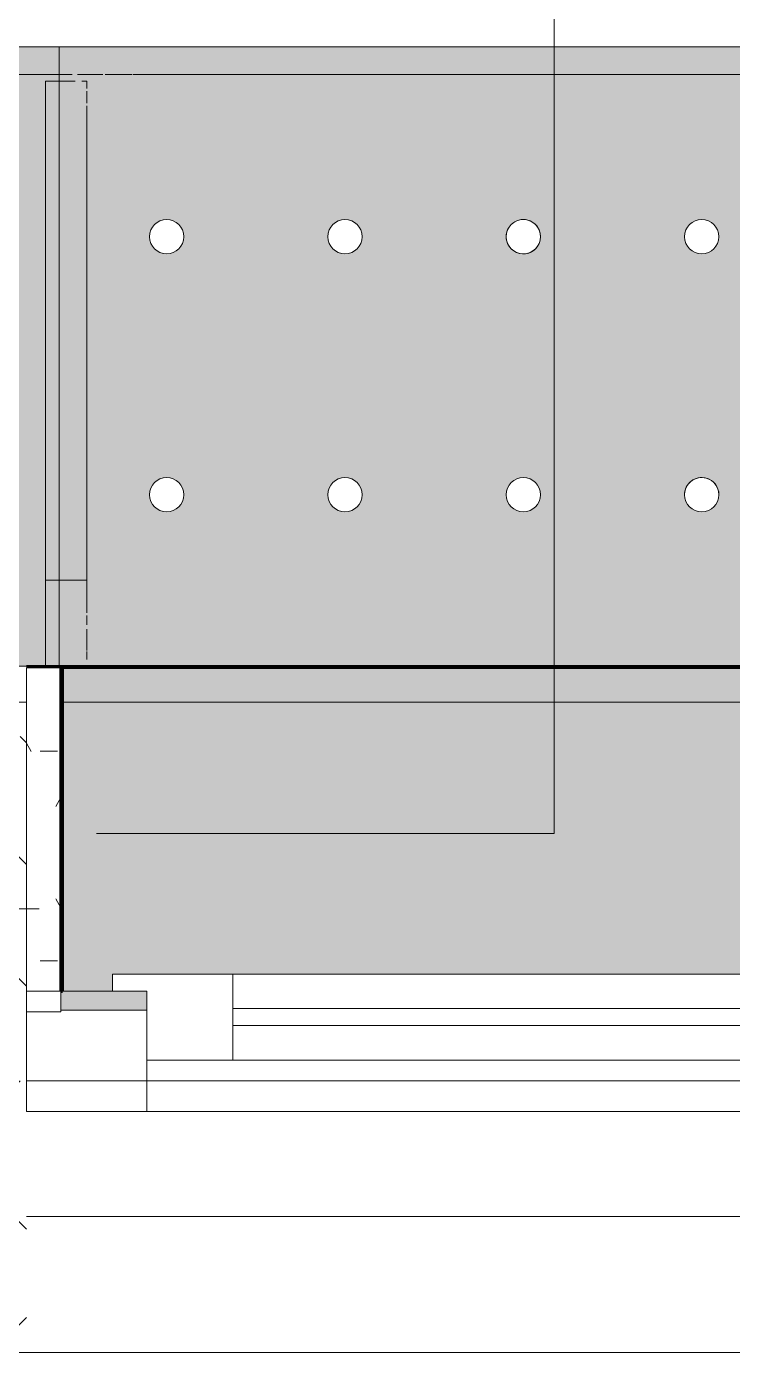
# Model space of a CAD drawing. Header units: millimetres. Extents: x 35144 to 233944, y -8553 to 29000.
# Drawn here: x 44310 to 44721, y -258 to 513 of the extents above; entities that cross this region are included whole.
import ezdxf

# ---------------------------------------------------------------- set-up
doc = ezdxf.new("R2010")
doc.units = ezdxf.units.MM
doc.linetypes.add('Осевая', pattern=[3175, 635, -476.25, 1587.5, -476.25])
for name, color, linetype, lineweight in [('A-GLAZ', 7, 'Continuous', 9), ('A-GLAZ-1', 7, 'Continuous', 13), ('A-WALL', 7, 'Continuous', 9), ('A-WALL-IDEN', 7, 'Continuous', 9), ('I-WALL', 7, 'Continuous', 9), ('Оси-2', 7, 'Осевая', 9)]:
    doc.layers.add(name, color=color, linetype=linetype, lineweight=lineweight)
for name, color, linetype, lineweight, true_color in [('A-WALL-1', 7, 'Continuous', 9, 0xc0c0c0), ('I-WALL-13', 7, 'Continuous', 53, 0xeaa7bf), ('I-WALL-14', 7, 'Continuous', 53, 0xe0bbbf), ('I-WALL-28', 7, 'Continuous', 80, 0xffd2ff), ('I-WALL-6', 7, 'Continuous', 9, 0xc0c0c0), ('I-WALL-7', 7, 'Continuous', 9, 0xcbc7bf), ('S-WALL-ANLY', 7, 'Continuous', 13, 0x008040), ('Знаки-1', 9, 'Continuous', 9, 0x808080), ('Знаки-2', 7, 'Continuous', 9, 0xc1bbaf), ('Знаки-4', 7, 'Continuous', 9, 0xaba79f), ('Знаки-5', 7, 'Continuous', 9, 0xd5cdbe), ('Знаки-6', 7, 'Continuous', 9, 0xd1cabb), ('Знаки-7', 7, 'Continuous', 9, 0xccc5b7), ('Знаки-8', 7, 'Continuous', 9, 0xd4ccbd)]:
    doc.layers.add(name, color=color, linetype=linetype, lineweight=lineweight, true_color=true_color)
doc.layers.add('Знаки-3', color=7, linetype='Continuous', lineweight=9, transparency=0.5)

# ---------------------------------------------------------------- blocks, each defined once
blk = doc.blocks.new('120_Окно_СКБ_2Ст - 120_Окно_СКБ_2Ст 3100х2500 _мал_створка слева_-V23-План отделки стен 1 этажа в осях 17-23')
at = {"layer": 'A-GLAZ'}
for p, q in [((1550, -57), (-1550, -57)), ((770, -107), (1430, -107)), ((1430, -117), (770, -117)), ((1500, -127), (1530, -127))]:
    blk.add_line(p, q, dxfattribs=at)
at = {"layer": 'A-GLAZ-1'}
for p, q in [((1480, -127), (1480, -57)), ((1480, -57), (1550, -57)), ((1550, -57), (1550, -127)), ((1480, -87), (720, -87)), ((1430, -137), (1430, -87)), ((1480, -127), (1480, -87)), ((1550, -127), (1480, -127)), ((1500, -127), (1480, -127)), ((1500, -137), (1500, -127)), ((700, -137), (1500, -137)), ((1500, -137), (700, -137))]:
    blk.add_line(p, q, dxfattribs=at)
blk = doc.blocks.new('Зашивка радиатора_ с перфорацией М6 - Зашивка радиатора_ с перфорацией М6-30947167-План отделки стен 1 этажа в осях 17-23')
at = {"layer": 'Знаки-3'}
for points in [[(1829, 380), (1809, 380), (1809, 369), (1829, 369), (1829, 359), (-341, 359), (-341, 369), (-321, 369), (-321, 380), (-370, 380), (-370, 180), (2689, 181), (2689, 380), (2639, 380), (2639, 369), (2659, 369), (2659, 359), (1859, 359), (1859, 369), (1879, 369), (1879, 380), (1859, 380)], [(2682.15, -163.94), (-370, -163.94), (-370, -179.94), (2690, -179.94), (2690, -163.94), (2682.38, -163.94)], [(2360, -163.94), (2340, -163.94), (2340.68, -179.94), (2380, -179.94), (2379.32, -163.94), (2365.18, -163.94)], [(2340, -163.94), (2340.68, -179.94), (2380, -179.94), (2379.32, -163.94), (2340.68, -163.94)], [(2367.07, -163.94), (2350, -163.94), (2350.34, -179.94), (2370, -179.94), (2369.66, -163.94), (2368.66, -163.94)], [(2367.07, -163.94), (2350, -163.94), (2350.34, -179.94), (2370, -179.94), (2369.66, -163.94), (2368.66, -163.94)], [(2467.07, -163.94), (2440, -163.94), (2440.68, -179.94), (2480, -179.94), (2479.32, -163.94), (2468.66, -163.94)], [(2465, -163.94), (2440, -163.94), (2440.68, -179.94), (2480, -179.94), (2479.32, -163.94), (2465.18, -163.94)], [(2460, -163.94), (2450, -164.05), (2450.34, -179.94), (2470, -179.94), (2469.66, -163.94), (2462.59, -163.94)], [(2460, -163.94), (2450, -164.05), (2450.34, -179.94), (2470, -179.94), (2469.66, -163.94), (2462.59, -163.94)], [(2579.32, -163.94), (2540, -164.84), (2540.68, -179.94), (2580, -179.94), (2580, -163.94)], [(2570, -163.94), (2540, -164.84), (2540.68, -179.94), (2580, -179.94), (2579.32, -163.94), (2574.14, -163.94)], [(2569.66, -163.94), (2550, -164.2), (2550.34, -179.94), (2570, -179.94), (2570, -163.94)], [(2551.34, -163.94), (2550, -164.2), (2550.34, -179.94), (2570, -179.94), (2569.66, -163.94), (2552.93, -163.94)]]:
    blk.add_hatch(color=256, dxfattribs=at).paths.add_polyline_path(points)
h = blk.add_hatch(color=256, dxfattribs=at)
h.paths.add_polyline_path([(2248.99, 180), (-370, 180), (-370, -179.94), (2690, -179.94), (2690, 180), (2434.53, 180)])
h.paths.add_polyline_path([(2005, 90.35), (2010, 89.02), (2013.66, 85.35), (2015, 80.35), (2013.66, 75.35), (2010, 71.69), (2005, 70.35), (2000, 71.69), (1996.34, 75.35), (1995, 80.35), (1996.34, 85.35), (2000, 89.02), (2002.41, 90.01)])
h.paths.add_polyline_path([(1797.5, 90.35), (1802.5, 89.02), (1806.16, 85.35), (1807.5, 80.35), (1806.16, 75.35), (1802.5, 71.69), (1797.5, 70.35), (1792.5, 71.69), (1788.84, 75.35), (1787.5, 80.35), (1788.84, 85.35), (1792.5, 89.02), (1794.91, 90.01)])
h.paths.add_polyline_path([(2627.5, 90.35), (2632.5, 89.02), (2636.16, 85.35), (2637.5, 80.35), (2636.16, 75.35), (2632.5, 71.69), (2627.5, 70.35), (2622.5, 71.69), (2618.84, 75.35), (2617.5, 80.35), (2618.84, 85.35), (2622.5, 89.02), (2624.91, 90.01)])
h.paths.add_polyline_path([(2316.25, 90.35), (2321.25, 89.02), (2324.91, 85.35), (2326.25, 80.35), (2324.91, 75.35), (2321.25, 71.69), (2316.25, 70.35), (2311.25, 71.69), (2307.59, 75.35), (2306.25, 80.35), (2307.59, 85.35), (2311.25, 89.02), (2313.66, 90.01)])
h.paths.add_polyline_path([(1486.25, 90.35), (1491.25, 89.02), (1494.91, 85.35), (1496.25, 80.35), (1494.91, 75.35), (1491.25, 71.69), (1486.25, 70.35), (1481.25, 71.69), (1477.59, 75.35), (1476.25, 80.35), (1477.59, 85.35), (1481.25, 89.02), (1483.66, 90.01)])
h.paths.add_polyline_path([(2523.75, 90.35), (2528.75, 89.02), (2532.41, 85.35), (2533.75, 80.35), (2532.41, 75.35), (2528.75, 71.69), (2523.75, 70.35), (2518.75, 71.69), (2515.09, 75.35), (2513.75, 80.35), (2515.09, 85.35), (2518.75, 89.02), (2521.16, 90.01)])
h.paths.add_polyline_path([(1901.25, 90.35), (1906.25, 89.02), (1909.91, 85.35), (1911.25, 80.35), (1909.91, 75.35), (1906.25, 71.69), (1901.25, 70.35), (1896.25, 71.69), (1892.59, 75.35), (1891.25, 80.35), (1892.59, 85.35), (1896.25, 89.02), (1898.66, 90.01)])
h.paths.add_polyline_path([(2420, 90.35), (2425, 89.02), (2428.66, 85.35), (2430, 80.35), (2428.66, 75.35), (2425, 71.69), (2420, 70.35), (2415, 71.69), (2411.34, 75.35), (2410, 80.35), (2411.34, 85.35), (2415, 89.02), (2417.41, 90.01)])
h.paths.add_polyline_path([(1693.75, 90.35), (1698.75, 89.02), (1702.41, 85.35), (1703.75, 80.35), (1702.41, 75.35), (1698.75, 71.69), (1693.75, 70.35), (1688.75, 71.69), (1685.09, 75.35), (1683.75, 80.35), (1685.09, 85.35), (1688.75, 89.02), (1692.37, 90.17)])
h.paths.add_polyline_path([(2108.75, 90.35), (2113.75, 89.02), (2117.41, 85.35), (2118.75, 80.35), (2117.41, 75.35), (2113.75, 71.69), (2108.75, 70.35), (2103.75, 71.69), (2100.09, 75.35), (2098.75, 80.35), (2100.09, 85.35), (2103.75, 89.02), (2106.16, 90.01)])
h.paths.add_polyline_path([(2212.5, 90.35), (2217.5, 89.02), (2221.16, 85.35), (2222.5, 80.35), (2221.16, 75.35), (2217.5, 71.69), (2212.5, 70.35), (2207.5, 71.69), (2203.84, 75.35), (2202.5, 80.35), (2203.84, 85.35), (2207.5, 89.02), (2209.91, 90.01)])
h.paths.add_polyline_path([(1590, 90.35), (1595, 89.02), (1598.66, 85.35), (1600, 80.35), (1598.66, 75.35), (1595, 71.69), (1590, 70.35), (1585, 71.69), (1581.34, 75.35), (1580, 80.35), (1581.34, 85.35), (1585, 89.02), (1587.41, 90.01)])
h.paths.add_polyline_path([(552.5, 90.35), (557.5, 89.02), (561.16, 85.35), (562.5, 80.35), (561.16, 75.35), (557.5, 71.69), (552.5, 70.35), (547.5, 71.69), (543.84, 75.35), (542.5, 80.35), (543.84, 85.35), (547.5, 89.02), (549.91, 90.01)])
h.paths.add_polyline_path([(1175, 90.35), (1180, 89.02), (1183.66, 85.35), (1185, 80.35), (1183.66, 75.35), (1180, 71.69), (1175, 70.35), (1170, 71.69), (1166.34, 75.35), (1165, 80.35), (1166.34, 85.35), (1170, 89.02), (1172.41, 90.01)])
h.paths.add_polyline_path([(241.25, 90.35), (246.25, 89.02), (249.91, 85.35), (251.25, 80.35), (249.91, 75.35), (246.25, 71.69), (241.25, 70.35), (236.25, 71.69), (232.59, 75.35), (231.25, 80.35), (232.59, 85.35), (236.25, 89.02), (238.66, 90.01)])
h.paths.add_polyline_path([(1278.75, 90.35), (1283.75, 89.02), (1287.41, 85.35), (1288.75, 80.35), (1287.41, 75.35), (1283.75, 71.69), (1278.75, 70.35), (1273.75, 71.69), (1270.09, 75.35), (1268.75, 80.35), (1270.09, 85.35), (1273.75, 89.02), (1276.16, 90.01)])
h.paths.add_polyline_path([(760, 90.35), (765, 89.02), (768.66, 85.35), (770, 80.35), (768.66, 75.35), (764.67, 71.56), (760, 70.35), (755, 71.69), (751.34, 75.35), (750, 80.35), (751.34, 85.35), (755, 89.02), (757.41, 90.01)])
h.paths.add_polyline_path([(967.5, 90.35), (972.5, 89.02), (976.16, 85.35), (977.5, 80.35), (976.16, 75.35), (972.5, 71.69), (967.5, 70.35), (962.5, 71.69), (958.84, 75.35), (957.5, 80.35), (958.84, 85.35), (962.5, 89.02), (964.91, 90.01)])
h.paths.add_polyline_path([(656.25, 90.35), (661.25, 89.02), (664.91, 85.35), (666.25, 80.35), (664.91, 75.35), (661.25, 71.69), (656.25, 70.35), (651.25, 71.69), (647.59, 75.35), (646.25, 80.35), (647.59, 85.35), (651.25, 89.02), (653.66, 90.01)])
h.paths.add_polyline_path([(1071.25, 90.35), (1076.25, 89.02), (1079.91, 85.35), (1081.25, 80.35), (1079.91, 75.35), (1076.25, 71.69), (1071.25, 70.35), (1066.25, 71.69), (1062.59, 75.35), (1061.25, 80.35), (1062.59, 85.35), (1066.25, 89.02), (1068.66, 90.01)])
h.paths.add_polyline_path([(345, 90.35), (350, 89.02), (353.66, 85.35), (355, 80.35), (353.66, 75.35), (350, 71.69), (345, 70.35), (340, 71.69), (336.34, 75.35), (335, 80.35), (336.34, 85.35), (340, 89.02), (342.41, 90.01)])
h.paths.add_polyline_path([(863.75, 90.35), (868.75, 89.02), (872.41, 85.35), (873.75, 80.35), (872.41, 75.35), (868.75, 71.69), (863.75, 70.35), (858.75, 71.69), (855.09, 75.35), (853.75, 80.35), (855.09, 85.35), (858.75, 89.02), (861.16, 90.01)])
h.paths.add_polyline_path([(1382.5, 90.35), (1387.5, 89.02), (1391.16, 85.35), (1392.5, 80.35), (1391.16, 75.35), (1387.5, 71.69), (1382.5, 70.35), (1377.5, 71.69), (1373.84, 75.35), (1372.5, 80.35), (1373.84, 85.35), (1377.5, 89.02), (1379.91, 90.01)])
h.paths.add_polyline_path([(448.75, 90.35), (453.75, 89.02), (457.41, 85.35), (458.75, 80.35), (457.41, 75.35), (453.75, 71.69), (448.75, 70.35), (443.75, 71.69), (440.09, 75.35), (438.75, 80.35), (440.09, 85.35), (443.75, 89.02), (446.16, 90.01)])
h.paths.add_polyline_path([(137.5, 90.35), (142.5, 89.02), (146.16, 85.35), (147.5, 80.35), (146.16, 75.35), (142.5, 71.69), (137.5, 70.35), (132.5, 71.69), (128.84, 75.35), (127.5, 80.35), (128.84, 85.35), (132.5, 89.02), (134.91, 90.01)])
h.paths.add_polyline_path([(33.75, 90.35), (38.75, 89.02), (42.41, 85.35), (43.75, 80.35), (42.41, 75.35), (38.75, 71.69), (33.75, 70.35), (28.75, 71.69), (25.09, 75.35), (23.75, 80.35), (25.09, 85.35), (28.75, 89.02), (31.16, 90.01)])
h.paths.add_polyline_path([(-70, 90.35), (-65, 89.02), (-61.34, 85.35), (-60, 80.35), (-61.34, 75.35), (-65, 71.69), (-70, 70.35), (-75, 71.69), (-78.66, 75.35), (-80, 80.35), (-78.66, 85.35), (-75, 89.02), (-72.59, 90.01)])
h.paths.add_polyline_path([(-277.5, 90.35), (-272.5, 89.02), (-268.84, 85.35), (-267.5, 80.35), (-268.84, 75.35), (-272.5, 71.69), (-277.5, 70.35), (-282.5, 71.69), (-286.16, 75.35), (-287.5, 80.35), (-286.16, 85.35), (-282.5, 89.02), (-280.09, 90.01)])
h.paths.add_polyline_path([(-173.75, 90.35), (-168.75, 89.02), (-165.09, 85.35), (-163.75, 80.35), (-165.09, 75.35), (-168.75, 71.69), (-173.75, 70.35), (-178.75, 71.69), (-182.41, 75.35), (-183.75, 80.35), (-182.41, 85.35), (-178.75, 89.02), (-176.34, 90.01)])
h.paths.add_polyline_path([(1382.5, -59.65), (1387.5, -60.98), (1391.16, -64.65), (1392.5, -69.65), (1391.16, -74.65), (1387.5, -78.31), (1382.5, -79.65), (1377.5, -78.31), (1373.84, -74.65), (1372.5, -69.65), (1373.84, -64.65), (1377.5, -60.98), (1379.91, -59.99)])
h.paths.add_polyline_path([(2523.75, -59.65), (2528.75, -60.98), (2532.41, -64.65), (2533.75, -69.65), (2532.41, -74.65), (2528.75, -78.31), (2523.75, -79.65), (2518.75, -78.31), (2515.09, -74.65), (2513.75, -69.65), (2515.09, -64.65), (2518.75, -60.98), (2521.16, -59.99)])
h.paths.add_polyline_path([(2212.5, -59.65), (2217.5, -60.98), (2221.16, -64.65), (2222.5, -69.65), (2221.16, -74.65), (2217.5, -78.31), (2212.5, -79.65), (2207.5, -78.31), (2203.84, -74.65), (2202.5, -69.65), (2203.84, -64.65), (2207.5, -60.98), (2209.91, -59.99)])
h.paths.add_polyline_path([(1797.5, -59.65), (1802.5, -60.98), (1806.16, -64.65), (1807.5, -69.65), (1806.16, -74.65), (1802.5, -78.31), (1797.5, -79.65), (1792.5, -78.31), (1788.84, -74.65), (1787.5, -69.65), (1788.84, -64.65), (1792.5, -60.98), (1794.91, -59.99)])
h.paths.add_polyline_path([(2627.5, -59.65), (2632.5, -60.98), (2636.16, -64.65), (2637.5, -69.65), (2636.16, -74.65), (2632.5, -78.31), (2627.5, -79.65), (2622.5, -78.31), (2618.84, -74.65), (2617.5, -69.65), (2618.84, -64.65), (2622.5, -60.98), (2624.91, -59.99)])
h.paths.add_polyline_path([(1486.25, -59.65), (1491.25, -60.98), (1494.91, -64.65), (1496.25, -69.65), (1494.91, -74.65), (1491.25, -78.31), (1486.25, -79.65), (1481.25, -78.31), (1477.59, -74.65), (1476.25, -69.65), (1477.59, -64.65), (1481.25, -60.98), (1483.66, -59.99)])
h.paths.add_polyline_path([(2108.75, -59.65), (2113.75, -60.98), (2117.41, -64.65), (2118.75, -69.65), (2117.41, -74.65), (2113.75, -78.31), (2108.75, -79.65), (2103.75, -78.31), (2100.09, -74.65), (2098.75, -69.65), (2100.09, -64.65), (2103.75, -60.98), (2106.16, -59.99)])
h.paths.add_polyline_path([(1590, -59.65), (1595, -60.98), (1598.66, -64.65), (1600, -69.65), (1598.66, -74.65), (1595, -78.31), (1590, -79.65), (1585, -78.31), (1581.34, -74.65), (1580, -69.65), (1581.34, -64.65), (1585, -60.98), (1587.41, -59.99)])
h.paths.add_polyline_path([(1901.25, -59.65), (1906.25, -60.98), (1909.91, -64.65), (1911.25, -69.65), (1909.91, -74.65), (1906.25, -78.31), (1901.25, -79.65), (1896.25, -78.31), (1892.59, -74.65), (1891.25, -69.65), (1892.59, -64.65), (1896.25, -60.98), (1898.66, -59.99)])
h.paths.add_polyline_path([(2316.25, -59.65), (2321.25, -60.98), (2324.91, -64.65), (2326.25, -69.65), (2324.91, -74.65), (2321.25, -78.31), (2316.25, -79.65), (2311.25, -78.31), (2307.59, -74.65), (2306.25, -69.65), (2307.59, -64.65), (2311.25, -60.98), (2313.66, -59.99)])
h.paths.add_polyline_path([(1693.75, -59.65), (1698.75, -60.98), (1702.41, -64.65), (1703.75, -69.65), (1702.41, -74.65), (1698.75, -78.31), (1693.75, -79.65), (1688.75, -78.31), (1685.09, -74.65), (1683.75, -69.65), (1685.09, -64.65), (1688.75, -60.98), (1692.37, -59.83)])
h.paths.add_polyline_path([(2005, -59.65), (2010, -60.98), (2013.66, -64.65), (2015, -69.65), (2013.66, -74.65), (2010, -78.31), (2005, -79.65), (2000, -78.31), (1996.34, -74.65), (1995, -69.65), (1996.34, -64.65), (2000, -60.98), (2002.41, -59.99)])
h.paths.add_polyline_path([(2420, -59.65), (2425, -60.98), (2428.66, -64.65), (2430, -69.65), (2428.66, -74.65), (2425, -78.31), (2420, -79.65), (2415, -78.31), (2411.34, -74.65), (2410, -69.65), (2411.34, -64.65), (2415, -60.98), (2417.41, -59.99)])
h.paths.add_polyline_path([(1278.75, -59.65), (1283.75, -60.98), (1287.41, -64.65), (1288.75, -69.65), (1287.41, -74.65), (1283.75, -78.31), (1278.75, -79.65), (1273.75, -78.31), (1270.09, -74.65), (1268.75, -69.65), (1270.09, -64.65), (1273.75, -60.98), (1276.16, -59.99)])
h.paths.add_polyline_path([(33.75, -59.65), (38.75, -60.98), (42.41, -64.65), (43.75, -69.65), (42.41, -74.65), (38.75, -78.31), (33.75, -79.65), (28.75, -78.31), (25.09, -74.65), (23.75, -69.65), (25.09, -64.65), (28.75, -60.98), (31.16, -59.99)])
h.paths.add_polyline_path([(137.5, -59.65), (142.5, -60.98), (146.16, -64.65), (147.5, -69.65), (146.16, -74.65), (142.5, -78.31), (137.5, -79.65), (132.5, -78.31), (128.84, -74.65), (127.5, -69.65), (128.84, -64.65), (132.5, -60.98), (134.91, -59.99)])
h.paths.add_polyline_path([(656.25, -59.65), (661.25, -60.98), (664.91, -64.65), (666.25, -69.65), (664.91, -74.65), (661.25, -78.31), (656.25, -79.65), (651.25, -78.31), (647.59, -74.65), (646.25, -69.65), (647.59, -64.65), (651.25, -60.98), (653.66, -59.99)])
h.paths.add_polyline_path([(760, -59.65), (765, -60.98), (768.66, -64.65), (770, -69.65), (768.66, -74.65), (764.67, -78.44), (760, -79.65), (755, -78.31), (751.34, -74.65), (750, -69.65), (751.34, -64.65), (755, -60.98), (757.41, -59.99)])
h.paths.add_polyline_path([(241.25, -59.65), (246.25, -60.98), (249.91, -64.65), (251.25, -69.65), (249.91, -74.65), (246.25, -78.31), (241.25, -79.65), (236.25, -78.31), (232.59, -74.65), (231.25, -69.65), (232.59, -64.65), (236.25, -60.98), (238.66, -59.99)])
h.paths.add_polyline_path([(1175, -59.65), (1180, -60.98), (1183.66, -64.65), (1185, -69.65), (1183.66, -74.65), (1180, -78.31), (1175, -79.65), (1170, -78.31), (1166.34, -74.65), (1165, -69.65), (1166.34, -64.65), (1170, -60.98), (1172.41, -59.99)])
h.paths.add_polyline_path([(552.5, -59.65), (557.5, -60.98), (561.16, -64.65), (562.5, -69.65), (561.16, -74.65), (557.5, -78.31), (552.5, -79.65), (547.5, -78.31), (543.84, -74.65), (542.5, -69.65), (543.84, -64.65), (547.5, -60.98), (549.91, -59.99)])
h.paths.add_polyline_path([(863.75, -59.65), (868.75, -60.98), (872.41, -64.65), (873.75, -69.65), (872.41, -74.65), (868.75, -78.31), (863.75, -79.65), (858.75, -78.31), (855.09, -74.65), (853.75, -69.65), (855.09, -64.65), (858.75, -60.98), (861.16, -59.99)])
h.paths.add_polyline_path([(345, -59.65), (350, -60.98), (353.66, -64.65), (355, -69.65), (353.66, -74.65), (350, -78.31), (345, -79.65), (340, -78.31), (336.34, -74.65), (335, -69.65), (336.34, -64.65), (340, -60.98), (342.41, -59.99)])
h.paths.add_polyline_path([(448.75, -59.65), (453.75, -60.98), (457.41, -64.65), (458.75, -69.65), (457.41, -74.65), (453.75, -78.31), (448.75, -79.65), (443.75, -78.31), (440.09, -74.65), (438.75, -69.65), (440.09, -64.65), (443.75, -60.98), (446.16, -59.99)])
h.paths.add_polyline_path([(1071.25, -59.65), (1076.25, -60.98), (1079.91, -64.65), (1081.25, -69.65), (1079.91, -74.65), (1076.25, -78.31), (1071.25, -79.65), (1066.25, -78.31), (1062.59, -74.65), (1061.25, -69.65), (1062.59, -64.65), (1066.25, -60.98), (1068.66, -59.99)])
h.paths.add_polyline_path([(967.5, -59.65), (972.5, -60.98), (976.16, -64.65), (977.5, -69.65), (976.16, -74.65), (972.5, -78.31), (967.5, -79.65), (962.5, -78.31), (958.84, -74.65), (957.5, -69.65), (958.84, -64.65), (962.5, -60.98), (964.91, -59.99)])
h.paths.add_polyline_path([(-277.5, -59.65), (-272.5, -60.98), (-268.84, -64.65), (-267.5, -69.65), (-268.84, -74.65), (-272.5, -78.31), (-277.5, -79.65), (-282.5, -78.31), (-286.16, -74.65), (-287.5, -69.65), (-286.16, -64.65), (-282.5, -60.98), (-280.09, -59.99)])
h.paths.add_polyline_path([(-70, -59.65), (-65, -60.98), (-61.34, -64.65), (-60, -69.65), (-61.34, -74.65), (-65, -78.31), (-70.26, -79.61), (-75, -78.31), (-78.66, -74.65), (-80, -69.65), (-78.66, -64.65), (-75, -60.98), (-70.26, -59.68)])
h.paths.add_polyline_path([(-173.75, -59.65), (-168.75, -60.98), (-165.09, -64.65), (-163.75, -69.65), (-165.09, -74.65), (-168.75, -78.31), (-173.75, -79.65), (-178.75, -78.31), (-182.41, -74.65), (-183.75, -69.65), (-182.41, -64.65), (-178.75, -60.98), (-176.34, -59.99)])
at = {"layer": 'Знаки-1'}
for p, q in [((2689, 380), (2639, 380)), ((-370, 180), (2690, 180)), ((2690, 180), (-370, 180)), ((2690, -179.94), (2690, 180)), ((-370, -179.94), (2690, -179.94))]:
    blk.add_line(p, q, dxfattribs=at)
for centre, start, end in [((2316.25, 80.35), 0, 180), ((2420, 80.35), 0, 180), ((2523.75, 80.35), 0, 180), ((2627.5, 80.35), 0, 180), ((2316.25, 80.35), 180, 360), ((2420, 80.35), 180, 0), ((2523.75, 80.35), 180, 360), ((2627.5, 80.35), 180, 360), ((2316.25, -69.65), 0, 180), ((2420, -69.65), 0, 180), ((2523.75, -69.65), 0, 180), ((2627.5, -69.65), 0, 180), ((2316.25, -69.65), 180, 0), ((2420, -69.65), 180, 0), ((2523.75, -69.65), 180, 0), ((2627.5, -69.65), 180, 0)]:
    blk.add_arc(centre, 10, start, end, dxfattribs=at)
at = {"layer": 'Знаки-2'}
for p, q in [((2690, 180), (-370, 180)), ((-370, 180), (2690, 180)), ((2690, 180), (2690, -179.94)), ((2340, -163.94), (2280, -163.94)), ((2340, -163.94), (2350, -163.94)), ((2380, -163.94), (2340, -163.94)), ((2350, -163.94), (2360, -163.94)), ((2360, -163.94), (2370, -163.94)), ((2370, -163.94), (2374.14, -163.94)), ((2374.14, -163.94), (2377.32, -163.94)), ((2377.32, -163.94), (2380, -163.94)), ((2440, -163.94), (2380, -163.94)), ((2440, -163.94), (2450, -163.94)), ((2450, -163.94), (2440, -163.94)), ((2450, -163.94), (2464.86, -163.94)), ((2464.86, -163.94), (2450, -163.94)), ((2465, -163.94), (2470, -163.94)), ((2470, -163.94), (2465, -163.94)), ((2470, -163.94), (2480, -163.94)), ((2480, -163.94), (2470, -163.94)), ((2540, -163.94), (2480, -163.94)), ((2540, -163.94), (2564.18, -163.94)), ((2542.68, -163.94), (2540, -163.94)), ((2560, -163.94), (2542.68, -163.94)), ((2564.18, -163.94), (2560, -163.94)), ((2565.18, -163.94), (2580, -163.94)), ((2580, -163.94), (2565.18, -163.94)), ((2646.93, -163.94), (2580.72, -163.94)), ((2663.16, -163.94), (2647.48, -163.94)), ((2679.37, -163.94), (2664.61, -163.94)), ((2690, -163.94), (2682.51, -163.94)), ((2690, -179.94), (2690, -163.94)), ((2280, -179.94), (2340, -179.94)), ((2340, -179.94), (2380, -179.94)), ((2380, -179.94), (2340, -179.94)), ((2380, -179.94), (2440, -179.94)), ((2440, -179.94), (2450, -179.94)), ((2440.68, -179.94), (2440, -179.94)), ((2450, -179.94), (2440.68, -179.94)), ((2450, -179.94), (2470, -179.94)), ((2470, -179.94), (2450, -179.94)), ((2470, -179.94), (2480, -179.94)), ((2480, -179.94), (2470, -179.94)), ((2480, -179.94), (2540, -179.94)), ((2540, -179.94), (2580, -179.94)), ((2580, -179.94), (2540, -179.94)), ((2580, -179.94), (2690, -179.94))]:
    blk.add_line(p, q, dxfattribs=at)
at = {"layer": 'Знаки-4'}
for p, q in [((2639, 380), (2689, 380)), ((-322.14, -163.94), (2646.93, -163.94)), ((2647.48, -163.94), (2663.16, -163.94)), ((2664.61, -163.94), (2679.37, -163.94)), ((2682.51, -163.94), (2690, -163.94)), ((2690, -179.94), (-370, -179.94)), ((2690, -179.94), (-370, -179.94))]:
    blk.add_line(p, q, dxfattribs=at)
for centre, start, end in [((2316.25, 80.35), 0, 180), ((2420, 80.35), 0, 180), ((2523.75, 80.35), 0, 180), ((2627.5, 80.35), 0, 180), ((2316.25, 80.35), 180, 255), ((2316.25, 80.35), 255, 360), ((2420, 80.35), 180, 360), ((2523.75, 80.35), 180, 360), ((2627.5, 80.35), 180, 360), ((2316.25, -69.65), 0, 180), ((2420, -69.65), 15, 180), ((2523.75, -69.65), 0, 180), ((2627.5, -69.65), 0, 180), ((2420, -69.65), 0, 15), ((2316.25, -69.65), 180, 360), ((2420, -69.65), 180, 255), ((2420, -69.65), 255, 315), ((2420, -69.65), 315, 360), ((2523.75, -69.65), 180, 360), ((2627.5, -69.65), 180, 360)]:
    blk.add_arc(centre, 10, start, end, dxfattribs=at)
at = {"layer": 'Знаки-5'}
for p, q in [((2354.82, -163.94), (2351.34, -163.94)), ((2365, -163.94), (2355, -163.94)), ((2368.66, -163.94), (2365.18, -163.94)), ((2454.82, -163.94), (2451.34, -163.94)), ((2464.85, -163.94), (2455, -163.94)), ((2468.66, -163.94), (2465.18, -163.94)), ((2554.82, -163.94), (2551.34, -163.94)), ((2564.17, -163.94), (2555, -163.94)), ((2568.66, -163.94), (2565.18, -163.94)), ((2351.34, -179.94), (2354.82, -179.94)), ((2355, -179.94), (2365, -179.94)), ((2365.18, -179.94), (2368.66, -179.94)), ((2451.34, -179.94), (2454.82, -179.94)), ((2455, -179.94), (2465, -179.94)), ((2465.18, -179.94), (2468.66, -179.94)), ((2551.34, -179.94), (2554.82, -179.94)), ((2555, -179.94), (2565, -179.94)), ((2565.18, -179.94), (2568.66, -179.94))]:
    blk.add_line(p, q, dxfattribs=at)
at = {"layer": 'Знаки-6'}
for p, q in [((2350, -163.94), (2342.68, -163.94)), ((2351.28, -163.94), (2354.82, -163.94)), ((2354.82, -163.94), (2351.28, -163.94)), ((2355, -163.94), (2365, -163.94)), ((2365, -163.94), (2355, -163.94)), ((2365.18, -163.94), (2368.72, -163.94)), ((2368.72, -163.94), (2365.18, -163.94)), ((2379.32, -163.94), (2370, -163.94)), ((2450, -163.94), (2440.68, -163.94)), ((2450, -163.94), (2454.81, -163.94)), ((2454.81, -163.94), (2450, -163.94)), ((2455, -163.94), (2464.86, -163.94)), ((2464.86, -163.94), (2455, -163.94)), ((2465.19, -163.94), (2470, -163.94)), ((2470, -163.94), (2465.19, -163.94)), ((2479.32, -163.94), (2470, -163.94)), ((2550, -163.94), (2540.68, -163.94)), ((2550, -163.94), (2554.81, -163.94)), ((2554.81, -163.94), (2550, -163.94)), ((2555, -163.94), (2564.2, -163.94)), ((2564.2, -163.94), (2555, -163.94)), ((2565.19, -163.94), (2570, -163.94)), ((2570, -163.94), (2565.19, -163.94)), ((2579.32, -163.94), (2570, -163.94)), ((2690, -163.94), (2690, -179.94)), ((2342.68, -179.94), (2350, -179.94)), ((2351.28, -179.94), (2354.82, -179.94)), ((2354.82, -179.94), (2351.28, -179.94)), ((2355, -179.94), (2365, -179.94)), ((2365, -179.94), (2355, -179.94)), ((2365.18, -179.94), (2368.72, -179.94)), ((2368.72, -179.94), (2365.18, -179.94)), ((2370, -179.94), (2379.32, -179.94)), ((2440.68, -179.94), (2450, -179.94)), ((2450, -179.94), (2454.81, -179.94)), ((2454.81, -179.94), (2450, -179.94)), ((2455, -179.94), (2465, -179.94)), ((2465, -179.94), (2455, -179.94)), ((2465.19, -179.94), (2470, -179.94)), ((2470, -179.94), (2465.19, -179.94)), ((2470, -179.94), (2479.32, -179.94)), ((2540.68, -179.94), (2550, -179.94)), ((2550, -179.94), (2554.81, -179.94)), ((2554.81, -179.94), (2550, -179.94)), ((2555, -179.94), (2565, -179.94)), ((2565, -179.94), (2555, -179.94)), ((2565.19, -179.94), (2570, -179.94)), ((2570, -179.94), (2565.19, -179.94)), ((2570, -179.94), (2579.32, -179.94))]:
    blk.add_line(p, q, dxfattribs=at)
at = {"layer": 'Знаки-7'}
for p, q in [((2340, -163.94), (2342.68, -163.94)), ((2342.68, -163.94), (2340, -163.94)), ((2342.68, -163.94), (2350, -163.94)), ((2350, -163.94), (2342.68, -163.94)), ((2350, -163.94), (2351.34, -163.94)), ((2350.34, -163.94), (2350, -163.94)), ((2354.81, -163.94), (2350.34, -163.94)), ((2351.34, -163.94), (2354.81, -163.94)), ((2355, -163.94), (2362.59, -163.94)), ((2362.59, -163.94), (2355, -163.94)), ((2362.59, -163.94), (2365, -163.94)), ((2365, -163.94), (2362.59, -163.94)), ((2365.19, -163.94), (2370, -163.94)), ((2370, -163.94), (2365.19, -163.94)), ((2370, -163.94), (2374.14, -163.94)), ((2374.14, -163.94), (2370, -163.94)), ((2374.14, -163.94), (2380, -163.94)), ((2380, -163.94), (2374.14, -163.94)), ((2440, -163.94), (2450, -163.94)), ((2450, -163.94), (2440, -163.94)), ((2451.28, -163.94), (2454.82, -163.94)), ((2454.82, -163.94), (2451.28, -163.94)), ((2455, -163.94), (2464.86, -163.94)), ((2464.86, -163.94), (2455, -163.94)), ((2465.18, -163.94), (2468.72, -163.94)), ((2468.72, -163.94), (2465.18, -163.94)), ((2470, -163.94), (2480, -163.94)), ((2480, -163.94), (2470, -163.94)), ((2540, -163.94), (2550, -163.94)), ((2550, -163.94), (2540, -163.94)), ((2550, -163.94), (2554.81, -163.94)), ((2554.81, -163.94), (2550, -163.94)), ((2555, -163.94), (2560, -163.94)), ((2560, -163.94), (2555, -163.94)), ((2560, -163.94), (2564.2, -163.94)), ((2562.59, -163.94), (2560, -163.94)), ((2564.2, -163.94), (2562.59, -163.94)), ((2565.19, -163.94), (2568.66, -163.94)), ((2568.66, -163.94), (2565.19, -163.94)), ((2568.66, -163.94), (2570, -163.94)), ((2570, -163.94), (2568.66, -163.94)), ((2570, -163.94), (2580, -163.94)), ((2580, -163.94), (2570, -163.94)), ((2340, -179.94), (2350, -179.94)), ((2340.68, -179.94), (2340, -179.94)), ((2350, -179.94), (2340.68, -179.94)), ((2350, -179.94), (2351.34, -179.94)), ((2354.81, -179.94), (2350, -179.94)), ((2351.34, -179.94), (2354.81, -179.94)), ((2355, -179.94), (2362.59, -179.94)), ((2365, -179.94), (2355, -179.94)), ((2362.59, -179.94), (2365, -179.94)), ((2365.19, -179.94), (2367.07, -179.94)), ((2370, -179.94), (2365.19, -179.94)), ((2367.07, -179.94), (2368.66, -179.94)), ((2368.66, -179.94), (2370, -179.94)), ((2370, -179.94), (2380, -179.94)), ((2377.32, -179.94), (2370, -179.94)), ((2380, -179.94), (2377.32, -179.94)), ((2440, -179.94), (2450, -179.94)), ((2450, -179.94), (2440, -179.94)), ((2451.28, -179.94), (2454.82, -179.94)), ((2454.82, -179.94), (2451.28, -179.94)), ((2455, -179.94), (2465, -179.94)), ((2465, -179.94), (2455, -179.94)), ((2465.18, -179.94), (2468.72, -179.94)), ((2468.72, -179.94), (2465.18, -179.94)), ((2470, -179.94), (2480, -179.94)), ((2479.32, -179.94), (2470, -179.94)), ((2480, -179.94), (2479.32, -179.94)), ((2540, -179.94), (2550, -179.94)), ((2540.68, -179.94), (2540, -179.94)), ((2550, -179.94), (2540.68, -179.94)), ((2550, -179.94), (2554.81, -179.94)), ((2554.81, -179.94), (2550, -179.94)), ((2555, -179.94), (2562.59, -179.94)), ((2565, -179.94), (2555, -179.94)), ((2562.59, -179.94), (2565, -179.94)), ((2565.19, -179.94), (2569.66, -179.94)), ((2567.07, -179.94), (2565.19, -179.94)), ((2570, -179.94), (2567.07, -179.94)), ((2569.66, -179.94), (2570, -179.94)), ((2570, -179.94), (2580, -179.94)), ((2574.14, -179.94), (2570, -179.94)), ((2580, -179.94), (2574.14, -179.94))]:
    blk.add_line(p, q, dxfattribs=at)
at = {"layer": 'Знаки-8'}
for p, q in [((2350, -163.94), (2354.81, -163.94)), ((2354.81, -163.94), (2350, -163.94)), ((2355, -163.94), (2365, -163.94)), ((2365, -163.94), (2355, -163.94)), ((2365.19, -163.94), (2370, -163.94)), ((2370, -163.94), (2365.19, -163.94)), ((2451.28, -163.94), (2454.82, -163.94)), ((2454.82, -163.94), (2451.28, -163.94)), ((2455, -163.94), (2464.86, -163.94)), ((2464.86, -163.94), (2455, -163.94)), ((2465.18, -163.94), (2468.72, -163.94)), ((2468.72, -163.94), (2465.18, -163.94)), ((2551.28, -163.94), (2554.82, -163.94)), ((2554.82, -163.94), (2551.28, -163.94)), ((2555, -163.94), (2564.18, -163.94)), ((2564.18, -163.94), (2555, -163.94)), ((2565.18, -163.94), (2568.72, -163.94)), ((2568.72, -163.94), (2565.18, -163.94)), ((2350, -179.94), (2350.34, -179.94)), ((2354.81, -179.94), (2350, -179.94)), ((2350.34, -179.94), (2354.81, -179.94)), ((2355, -179.94), (2357.41, -179.94)), ((2365, -179.94), (2355, -179.94)), ((2357.41, -179.94), (2365, -179.94)), ((2365.19, -179.94), (2370, -179.94)), ((2369.66, -179.94), (2365.19, -179.94)), ((2370, -179.94), (2369.66, -179.94)), ((2451.28, -179.94), (2454.82, -179.94)), ((2454.82, -179.94), (2451.28, -179.94)), ((2455, -179.94), (2465, -179.94)), ((2465, -179.94), (2455, -179.94)), ((2465.18, -179.94), (2468.72, -179.94)), ((2468.72, -179.94), (2465.18, -179.94)), ((2551.28, -179.94), (2554.82, -179.94)), ((2554.82, -179.94), (2551.28, -179.94)), ((2555, -179.94), (2565, -179.94)), ((2565, -179.94), (2555, -179.94)), ((2565.18, -179.94), (2568.72, -179.94)), ((2568.72, -179.94), (2565.18, -179.94))]:
    blk.add_line(p, q, dxfattribs=at)
blk = doc.blocks.new('Зашивка без перфорации М3 - М3_7-30988310-План отделки стен 1 этажа в осях 17-23')
at = {"layer": 'Знаки-3'}
for points in [[(-314.39, 180), (-430, 180), (-430, -179.94), (189, -179.94), (189, 180)], [(189, -163.94), (-430, -163.94), (-430, -179.94), (189, -179.94)]]:
    blk.add_hatch(color=256, dxfattribs=at).paths.add_polyline_path(points)
at = {"layer": 'Знаки-1'}
for p, q in [((189, 180), (-430, 180)), ((-430, 180), (-430, -179.94)), ((-430, -179.94), (189.06, -179.94))]:
    blk.add_line(p, q, dxfattribs=at)
at = {"layer": 'Знаки-2'}
for p, q in [((-430, -179.94), (-430, 180)), ((189, -163.94), (-430, -163.94)), ((-430, -163.94), (-430, -179.94)), ((-430, -179.94), (189.06, -179.94))]:
    blk.add_line(p, q, dxfattribs=at)
at = {"layer": 'Знаки-4'}
for p, q in [((-430, 180), (189, 180)), ((-430, -163.94), (189, -163.94)), ((189.06, -179.94), (-430, -179.94)), ((189.06, -179.94), (-430, -179.94))]:
    blk.add_line(p, q, dxfattribs=at)
at = {"layer": 'Знаки-6'}
blk.add_line((-430, -163.94), (-430, -179.94), dxfattribs=at)
blk = doc.blocks.new('Зашивка_ опоясывающая панель - Зашивка_ опоясывающая панель-V75-План отделки стен 1 этажа в осях 17-23')
at = {"layer": 'Знаки-3'}
for points in [[(-422, -110), (-406, -110), (-406, 180), (-430, 180), (-430, -110)], [(-430, -160), (-406, -158.9), (-406, 180), (-430, 180), (-430, -100.29)]]:
    blk.add_hatch(color=256, dxfattribs=at).paths.add_polyline_path(points)
at = {"layer": 'Знаки-2'}
for p, q in [((-430, 180), (-430, -110)), ((-430, -110), (-430, 180)), ((-430, 180), (-412.67, 180)), ((-430, 180), (-412.67, 180)), ((-408.76, 180), (-406, 180)), ((-408.76, 180), (-406, 180)), ((-406, 180), (-406, 175.85)), ((-406, 175.85), (-406, 180)), ((-406, 174.26), (-406, 167.32)), ((-406, 167.32), (-406, 174.26)), ((-406, 165.76), (-406, -110)), ((-406, -110), (-406, 165.76)), ((-430, -110), (-430, -160)), ((-430, -110), (-406, -110)), ((-430, -110), (-406, -110)), ((-406, -129.04), (-406, -110)), ((-406, -135.97), (-406, -130.61)), ((-406, -150.97), (-406, -138.43)), ((-406, -154.62), (-406, -151.47)), ((-422, -160), (-430, -160)), ((-422, -160), (-406, -160)), ((-406, -156.16), (-406, -154.69))]:
    blk.add_line(p, q, dxfattribs=at)
at = {"layer": 'Знаки-4'}
for p, q in [((-430, -160), (-430, 180)), ((-430, 180), (-412.67, 180)), ((-408.76, 180), (-406, 180)), ((-406, 180), (-406, 175.85)), ((-406, 174.26), (-406, 167.32)), ((-406, 165.76), (-406, -129.04)), ((-406, -130.61), (-406, -135.97)), ((-406, -138.43), (-406, -150.97)), ((-406, -151.47), (-406, -154.62)), ((-430, -160), (-422, -160)), ((-406, -154.69), (-406, -156.16))]:
    blk.add_line(p, q, dxfattribs=at)
at = {"layer": 'Знаки-7'}
for p, q in [((-430, 180), (-430, -110)), ((-430, 180), (-412.67, 180)), ((-408.76, 180), (-406, 180)), ((-406, 175.85), (-406, 180)), ((-406, 167.32), (-406, 174.26)), ((-406, -110), (-406, 165.76)), ((-406, -160), (-422, -160))]:
    blk.add_line(p, q, dxfattribs=at)

msp = doc.modelspace()

# ---------------------------------------------------------------- hatches: boundary and pattern name
at = {"layer": 'A-WALL'}
h = msp.add_hatch(dxfattribs=at)
h.set_pattern_fill('FP_22', color=256, style=0, pattern_type=2)
h.set_pattern_definition([(135, (0, 0), (-35.35534, -35.35534), [])])
h.paths.add_polyline_path([(43410, -100), (44310, -100), (44310, 100), (43410, 100), (43410, -14.47)])
h.paths.add_polyline_path([(40131.5, -100), (40637.54, -100), (40637.54, 100), (39940, 100), (39940, -100)])
h.paths.add_polyline_path([(42910, -100), (42910, 100), (42737.54, 100), (42737.54, -100)])
h = msp.add_hatch(dxfattribs=at)
h.set_pattern_fill('FP_17', color=256, style=0, pattern_type=2)
h.set_pattern_definition([(45, (0, 0), (-70.71068, 70.71068), []), (135, (0, 0), (-70.71068, -70.71068), [])])
h.paths.add_polyline_path([(73980, -250), (75700, -250), (75700, -100), (73980, -100)])
h.paths.add_polyline_path([(71560, -250), (72280, -250), (72280, -100), (71560, -100)])
h.paths.add_polyline_path([(70660, -250), (70660, -100), (67060, -100), (67060, -250), (69446.88, -250)])
h.paths.add_polyline_path([(57160, -250), (57160, -100), (56410, -100), (56410, -250), (56910, -250)])
h.paths.add_polyline_path([(60910, -250), (61610, -250), (61610, -100), (60910, -100)])
h.paths.add_polyline_path([(59798.78, -250), (60010, -250), (60010, -100), (59260, -100), (59260, -250), (59427.7, -250)])
h.paths.add_polyline_path([(63710, -250), (64260, -250), (64260, -100), (63710, -100)])
h.paths.add_polyline_path([(65736.07, -250), (66160, -250), (66160, -100), (65160, -100), (65160, -250), (65410, -250)])
h.paths.add_polyline_path([(47410, -250), (48160, -250), (48160, -100), (47410, -100)])
h.paths.add_polyline_path([(49060, -250), (49771.54, -250), (49771.54, -100), (49060, -100)])
h.paths.add_polyline_path([(52006.08, -250), (53310, -250), (53310, -100), (51871.54, -100), (51871.54, -250)])
h.paths.add_polyline_path([(44310, -250), (44310, -100), (42737.54, -100), (42737.54, -250), (44213.39, -250)])
h.paths.add_polyline_path([(40637.54, -250), (40637.54, -100), (39940, -100), (39940, -250), (40502.58, -250)])
h.paths.add_polyline_path([(39040, -250), (39040, -100), (38742.65, -100), (38742.65, -250), (39018.26, -250)])
at = {"layer": 'I-WALL'}
h = msp.add_hatch(dxfattribs=at)
h.set_pattern_fill('FP_80', color=256, style=0, pattern_type=2)
h.set_pattern_definition([(0, (0, 0), (121.92, 30.48), [10.058, -81.382, 10.058, -81.382, -487.68]), (0, (0, 0), (121.92, 30.48), [-182.88, 10.058, -172.822, 10.058, -81.382, -213.36]), (0, (0, 0), (121.92, 30.48), [-457.2, 10.058, -50.902, 10.058, -142.342]), (120, (45.72, 15.24), (-87.356454, 90.345817), [10.058, -81.382, 10.058, -81.382, -487.68]), (120, (45.72, 15.24), (-87.356454, 90.345817), [-182.88, 10.058, -172.822, 10.058, -81.382, -213.36]), (120, (45.72, 15.24), (-87.356454, 90.345817), [-457.2, 10.058, -50.902, 10.058, -142.342]), (240, (60.96, 76.2), (-34.563546, -120.825817), [10.058, -81.382, 10.058, -81.382, -487.68]), (240, (60.96, 76.2), (-34.563546, -120.825817), [-182.88, 10.058, -172.822, 10.058, -81.382, -213.36]), (240, (60.96, 76.2), (-34.563546, -120.825817), [-457.2, 10.058, -50.902, 10.058, -142.342])])
h.paths.add_polyline_path([(44310, -60), (44330, -60), (44330, 140), (44310, 140), (44310, -44.58)])

# ---------------------------------------------------------------- linework, layer by layer
at = {"layer": 'A-WALL-1'}
msp.add_line((49060, -258), (38742.65, -258), dxfattribs=at)
at = {"layer": 'A-WALL-IDEN'}
for p, q in [((44616.86, 43.61), (44616.86, 617.7)), ((44350.73, 43.61), (44616.86, 43.61))]:
    msp.add_line(p, q, dxfattribs=at)
at = {"layer": 'I-WALL-13'}
msp.add_line((47389, 140), (44330, 140), dxfattribs=at)
at = {"layer": 'I-WALL-14'}
msp.add_line((44310, 141), (47389, 141), dxfattribs=at)
at = {"layer": 'I-WALL-28'}
for p, q in [((44330, 140), (44330, -48)), ((44331, 140), (44330, 140)), ((44331, -48), (44331, 140)), ((44330, -48), (44331, -48))]:
    msp.add_line(p, q, dxfattribs=at)
at = {"layer": 'I-WALL-6'}
for p, q in [((44310, 140), (44310, -60)), ((44330, 140), (44310, 140)), ((44330, -60), (44330, 140)), ((43690, 120), (44310, 120)), ((44310, -60), (44330, -60)), ((47410, -100), (44310, -100))]:
    msp.add_line(p, q, dxfattribs=at)
at = {"layer": 'I-WALL-7'}
msp.add_line((44330, 120), (47389, 120), dxfattribs=at)
at = {"layer": 'S-WALL-ANLY'}
msp.add_line((47410, -179), (44310, -179), dxfattribs=at)
at = {"layer": 'Оси-2'}
msp.add_line((38443.67, 0), (82200, 0), dxfattribs=at)

# ---------------------------------------------------------------- block references
at = {"layer": 'A-GLAZ', "rotation": 180}
msp.add_blockref('120_Окно_СКБ_2Ст - 120_Окно_СКБ_2Ст 3100х2500 _мал_створка слева_-V23-План отделки стен 1 этажа в осях 17-23', (45860, -175), dxfattribs=at)
at = {"layer": 'Знаки-4'}
msp.add_blockref('Зашивка_ опоясывающая панель - Зашивка_ опоясывающая панель-V75-План отделки стен 1 этажа в осях 17-23', (44751, 301), dxfattribs=at)
at = {"layer": 'Знаки-6', "rotation": 180}
for name, p in [('Зашивка без перфорации М3 - М3_7-30988310-План отделки стен 1 этажа в осях 17-23', (43899, 321)), ('Зашивка радиатора_ с перфорацией М6 - Зашивка радиатора_ с перфорацией М6-30947167-План отделки стен 1 этажа в осях 17-23', (47019, 321))]:
    msp.add_blockref(name, p, dxfattribs=at)

doc.saveas('drawing.dxf')
